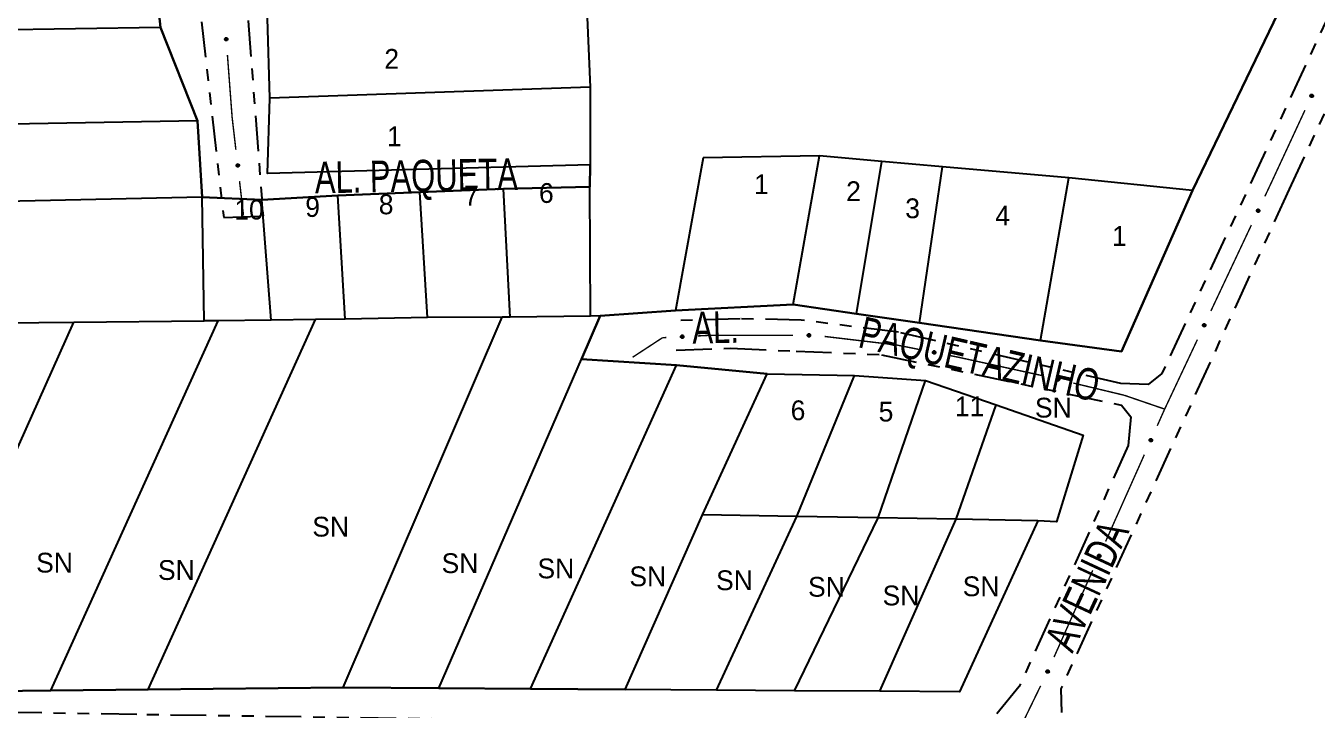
# Model space of a CAD drawing. Extents: x 203665 to 205970, y 4870865 to 4873745.
# Drawn here: x 203947.2 to 204110.3, y 4872557.5 to 4872643.9 of the extents above; entities that cross this region are included whole.
import ezdxf
from ezdxf.enums import TextEntityAlignment as Align

# ---------------------------------------------------------------- set-up
doc = ezdxf.new("R2010")
doc.units = 0
doc.header["$LTSCALE"] = 1.5
doc.header["$MEASUREMENT"] = 0
doc.linetypes.add('TRACO_25', pattern=[8, 3, -1, 1, -1, 1, -1])
for name, color, linetype in [('CD_MALHA_LOTES', 7, 'CONTINUOUS'), ('RU-QUADRA', 210, 'CONTINUOUS'), ('SV-EIXO-RUA-N-PAV', 6, 'CONTINUOUS'), ('SV-RUA-NAO-PAV', 7, 'CONTINUOUS'), ('SV-TXT-RUA-N-PAV', 7, 'CONTINUOUS'), ('Th_NmrPort', 1, 'CONTINUOUS')]:
    doc.layers.add(name, color=color, linetype=linetype)
doc.styles.add('ARIAL', font='ARIAL.SHX')

msp = doc.modelspace()

# ---------------------------------------------------------------- linework, layer by layer
at = {"layer": 'CD_MALHA_LOTES', "linetype": 'Continuous', "flags": 128}
for points in [[(203964.224181, 4872643.680031), (203962.819757, 4872657.174532)], [(204094.57754, 4872623.111474), (204105.971338, 4872646.659182)], [(203978.040754, 4872634.766113), (203977.743623, 4872644.868553)], [(204018.14185, 4872644.933059), (204018.513482, 4872636.137773)], [(203964.224181, 4872643.680031), (203867.550946, 4872642.149003)], [(203968.909196, 4872631.891071), (203964.224181, 4872643.680031)], [(204018.513482, 4872636.137773), (203978.040754, 4872634.766113)], [(204018.513482, 4872636.137773), (204018.513482, 4872626.351469)], [(203977.743623, 4872625.257934), (203978.040754, 4872634.766113)], [(203968.909196, 4872631.891071), (203909.891958, 4872630.834954), (203881.323286, 4872630.346836), (203863.132981, 4872633.038397)], [(203969.512868, 4872622.239867), (203968.909196, 4872631.891071)], [(204018.513482, 4872626.351469), (203977.743623, 4872625.257934)], [(204018.513482, 4872626.351469), (204018.465411, 4872623.559284)], [(204032.759367, 4872627.21861), (204029.295963, 4872607.924079)], [(204047.467758, 4872627.455199), (204032.759367, 4872627.21861)], [(204044.135072, 4872608.703165), (204047.467758, 4872627.455199)], [(204055.342247, 4872626.762121), (204047.467758, 4872627.455199)], [(204052.140582, 4872607.534335), (204055.342247, 4872626.762121)], [(204063.015256, 4872626.086776), (204055.342247, 4872626.762121)], [(204060.110498, 4872606.370701), (204063.015256, 4872626.086776)], [(204078.967561, 4872624.682724), (204063.015256, 4872626.086776)], [(204075.385571, 4872604.140491), (204078.967561, 4872624.682724)], [(204094.57754, 4872623.111474), (204078.967561, 4872624.682724)], [(203969.512868, 4872622.239867), (203881.247134, 4872620.305631), (203858.80055, 4872623.727722)], [(203997.011639, 4872622.878212), (203986.625289, 4872622.452542)], [(204007.568257, 4872623.303882), (203997.011639, 4872622.878212)], [(203997.948113, 4872607.043285), (203997.011639, 4872622.878212)], [(204018.465411, 4872623.559284), (204007.568257, 4872623.303882)], [(204008.420875, 4872607.111888), (204007.568257, 4872623.303882)], [(204018.550222, 4872607.239228), (204018.465411, 4872623.559284)], [(204085.615691, 4872602.75963), (204094.57754, 4872623.111474)], [(203969.770369, 4872606.630062), (203969.512868, 4872622.239867)], [(203977.028899, 4872621.924144), (203969.512868, 4872622.239867)], [(203986.625289, 4872622.452542), (203977.028899, 4872621.924144)], [(203978.199865, 4872606.731968), (203977.028899, 4872621.924144)], [(203987.562057, 4872606.849664), (203986.625289, 4872622.452542)], [(204029.295963, 4872607.924079), (204044.135072, 4872608.703165)], [(204044.135072, 4872608.703165), (204052.140582, 4872607.534335)], [(203932.378283, 4872559.744857), (203953.277738, 4872606.461281)], [(203935.621497, 4872606.280592), (203953.277738, 4872606.461281)], [(203950.379096, 4872559.940217), (203971.508759, 4872606.647852)], [(203953.277738, 4872606.461281), (203969.770369, 4872606.630062)], [(203962.697772, 4872560.07391), (203983.791929, 4872606.802268)], [(203971.508759, 4872606.647852), (203969.770369, 4872606.630062)], [(203978.199865, 4872606.731968), (203971.508759, 4872606.647852)], [(203983.791929, 4872606.802268), (203978.199865, 4872606.731968)], [(203987.562057, 4872606.849664), (203983.791929, 4872606.802268)], [(203987.32586, 4872560.341195), (204007.388456, 4872607.098909)], [(203997.948113, 4872607.043285), (203987.562057, 4872606.849664)], [(204007.388456, 4872607.098909), (203997.948113, 4872607.043285)], [(204008.420875, 4872607.111888), (204007.388456, 4872607.098909)], [(204018.550222, 4872607.239228), (204008.420875, 4872607.111888)], [(204017.40525, 4872601.789202), (204019.776599, 4872607.254645)], [(204019.776599, 4872607.254645), (204018.550222, 4872607.239228)], [(204019.776599, 4872607.254645), (204029.295963, 4872607.924079)], [(204052.140582, 4872607.534335), (204060.110498, 4872606.370701)], [(204060.110498, 4872606.370701), (204075.385571, 4872604.140491)], [(204075.385571, 4872604.140491), (204085.615691, 4872602.75963)], [(203999.383093, 4872560.252059), (204017.40525, 4872601.789202)], [(204029.4186, 4872601.023239), (204017.40525, 4872601.789202)], [(204010.963792, 4872560.166446), (204029.4186, 4872601.023239)], [(204040.848565, 4872599.92233), (204029.4186, 4872601.023239)], [(204032.675713, 4872582.110738), (204040.848565, 4872599.92233)], [(204040.848565, 4872599.92233), (204051.887179, 4872599.732609)], [(204044.627235, 4872581.906848), (204051.887179, 4872599.732609)], [(204051.887179, 4872599.732609), (204060.858081, 4872599.100871)], [(204054.889433, 4872581.731778), (204060.858081, 4872599.100871)], [(204060.858081, 4872599.100871), (204069.783645, 4872596.008338)], [(204064.728108, 4872581.563933), (204069.783645, 4872596.008338)], [(204069.783645, 4872596.008338), (204080.781499, 4872592.197799)], [(204080.781499, 4872592.197799), (204077.40546, 4872581.265864), (204075.054297, 4872581.387771)], [(204022.923289, 4872560.078032), (204032.675713, 4872582.110738)], [(204044.627235, 4872581.906848), (204032.675713, 4872582.110738)], [(204034.481154, 4872559.992587), (204044.627235, 4872581.906848)], [(204054.889433, 4872581.731778), (204044.627235, 4872581.906848)], [(204044.314077, 4872559.919895), (204054.889433, 4872581.731778)], [(204064.728108, 4872581.563933), (204054.889433, 4872581.731778)], [(204055.083686, 4872559.840278), (204064.728108, 4872581.563933)], [(204075.054297, 4872581.387771), (204064.728108, 4872581.563933)], [(204075.054297, 4872581.387771), (204065.152972, 4872559.765838)], [(203932.378283, 4872559.744857), (203950.379096, 4872559.940217)], [(203950.379096, 4872559.940217), (203962.697772, 4872560.07391)], [(203962.697772, 4872560.07391), (203987.32586, 4872560.341195)], [(203987.32586, 4872560.341195), (203999.383093, 4872560.252059)], [(203999.383093, 4872560.252059), (204010.963792, 4872560.166446)], [(204010.963792, 4872560.166446), (204022.923289, 4872560.078032)], [(204034.481154, 4872559.992587), (204022.923289, 4872560.078032)], [(204044.314077, 4872559.919895), (204034.481154, 4872559.992587)], [(204055.083686, 4872559.840278), (204044.314077, 4872559.919895)], [(204065.152972, 4872559.765838), (204055.083686, 4872559.840278)]]:
    msp.add_lwpolyline(points, dxfattribs=at)
at = {"layer": 'RU-QUADRA', "linetype": 'Continuous', "flags": 128}
for points in [[(203962.819757, 4872657.174532), (203964.224181, 4872643.680031), (203968.909196, 4872631.891071), (203969.512868, 4872622.239867), (203977.028899, 4872621.924144), (203986.625289, 4872622.452542), (203997.011639, 4872622.878212), (204007.568257, 4872623.303882), (204018.465411, 4872623.559284), (204018.513482, 4872626.351469), (203977.743623, 4872625.257934), (203978.040754, 4872634.766113), (203977.743623, 4872644.868553)], [(204105.971338, 4872646.659182), (204094.57754, 4872623.111474), (204085.615691, 4872602.75963), (204075.385571, 4872604.140491), (204060.110498, 4872606.370701), (204052.140582, 4872607.534335), (204044.135072, 4872608.703165), (204029.295963, 4872607.924079), (204019.776599, 4872607.254645), (204017.40525, 4872601.789202), (204029.4186, 4872601.023239), (204040.848565, 4872599.92233), (204051.887179, 4872599.732609), (204051.887179, 4872599.732609), (204060.858081, 4872599.100871), (204069.783645, 4872596.008338), (204080.781499, 4872592.197799), (204077.40546, 4872581.265864), (204075.054297, 4872581.387771), (204065.152972, 4872559.765838), (204055.083686, 4872559.840278), (204044.314077, 4872559.919895), (204034.481154, 4872559.992587), (204022.923289, 4872560.078032), (204010.963792, 4872560.166446), (203999.383093, 4872560.252059), (203987.32586, 4872560.341195), (203962.697772, 4872560.07391), (203950.379096, 4872559.940217), (203932.378283, 4872559.744857)]]:
    msp.add_lwpolyline(points, dxfattribs=at)
at = {"layer": 'SV-EIXO-RUA-N-PAV'}
for points in [[(203972.636986, 4872642.342594), (203972.674523, 4872642.31124), (203972.700372, 4872642.276617), (203972.713619, 4872642.241534), (203972.717242, 4872642.20748), (203972.717025, 4872642.172224), (203972.708964, 4872642.136727), (203972.691289, 4872642.09931), (203972.660101, 4872642.061436), (203972.622893, 4872642.037287), (203972.589194, 4872642.022459), (203972.553902, 4872642.016636), (203972.519655, 4872642.017421), (203972.48306, 4872642.027015), (203972.445317, 4872642.045296), (203972.407992, 4872642.077578), (203972.382883, 4872642.111696), (203972.37096, 4872642.145965), (203972.365331, 4872642.181483), (203972.365984, 4872642.217474), (203972.374098, 4872642.252273), (203972.392573, 4872642.290241), (203972.424924, 4872642.326659), (203972.458666, 4872642.352091), (203972.492759, 4872642.364492), (203972.527851, 4872642.369246), (203972.563216, 4872642.369458), (203972.599236, 4872642.36284), (203972.636986, 4872642.342594)], [(204109.791132, 4872635.130227), (204109.808594, 4872635.084542), (204109.814259, 4872635.041707), (204109.808701, 4872635.00462), (204109.795244, 4872634.973129), (204109.777849, 4872634.942462), (204109.753489, 4872634.915413), (204109.719802, 4872634.89138), (204109.674097, 4872634.873543), (204109.629835, 4872634.870623), (204109.593185, 4872634.874127), (204109.559539, 4872634.886268), (204109.530031, 4872634.903666), (204109.502771, 4872634.929899), (204109.478749, 4872634.964275), (204109.461925, 4872635.010668), (204109.456659, 4872635.0527), (204109.462977, 4872635.08843), (204109.475397, 4872635.122178), (204109.493532, 4872635.153273), (204109.517597, 4872635.179687), (204109.552252, 4872635.203811), (204109.598261, 4872635.219809), (204109.640123, 4872635.22554), (204109.675933, 4872635.219726), (204109.708883, 4872635.20675), (204109.739853, 4872635.189677), (204109.768063, 4872635.166322), (204109.791132, 4872635.130227)], [(203974.0792, 4872626.415179), (203974.117963, 4872626.385355), (203974.145179, 4872626.351796), (203974.159823, 4872626.317273), (203974.164808, 4872626.283392), (203974.166004, 4872626.248155), (203974.159372, 4872626.212363), (203974.143212, 4872626.174268), (203974.113567, 4872626.135174), (203974.077357, 4872626.109553), (203974.044279, 4872626.093386), (203974.009249, 4872626.086153), (203973.974999, 4872626.085565), (203973.938048, 4872626.093683), (203973.899602, 4872626.110437), (203973.861013, 4872626.141197), (203973.834557, 4872626.174281), (203973.82127, 4872626.208045), (203973.814221, 4872626.243308), (203973.813431, 4872626.279296), (203973.820144, 4872626.314393), (203973.837082, 4872626.353071), (203973.867947, 4872626.390757), (203973.900642, 4872626.41752), (203973.934211, 4872626.431278), (203973.969084, 4872626.437435), (203974.004412, 4872626.439065), (203974.040668, 4872626.433896), (203974.0792, 4872626.415179)], [(204103.035181, 4872620.625891), (204103.05238, 4872620.580106), (204103.0578, 4872620.53724), (204103.052029, 4872620.500186), (204103.038392, 4872620.468772), (204103.020821, 4872620.438206), (204102.996307, 4872620.411297), (204102.962483, 4872620.387458), (204102.916676, 4872620.369882), (204102.872398, 4872620.367217), (204102.835768, 4872620.37093), (204102.802193, 4872620.383264), (204102.772785, 4872620.400831), (204102.745676, 4872620.42722), (204102.721852, 4872620.461733), (204102.705294, 4872620.508221), (204102.700269, 4872620.550283), (204102.706792, 4872620.585976), (204102.719405, 4872620.619652), (204102.737718, 4872620.650643), (204102.761934, 4872620.676919), (204102.796726, 4872620.700843), (204102.842827, 4872620.716578), (204102.884721, 4872620.722069), (204102.920497, 4872620.716049), (204102.953371, 4872620.702885), (204102.984243, 4872620.685634), (204103.012319, 4872620.662118), (204103.035181, 4872620.625891)], [(204030.281778, 4872604.523081), (204030.249482, 4872604.486352), (204030.214215, 4872604.46139), (204030.178807, 4872604.449037), (204030.144673, 4872604.446279), (204030.109433, 4872604.44739), (204030.074152, 4872604.456349), (204030.037196, 4872604.474967), (204030.000125, 4872604.507106), (204029.976928, 4872604.544915), (204029.962959, 4872604.57898), (204029.958034, 4872604.614408), (204029.959687, 4872604.648623), (204029.970205, 4872604.684964), (204029.989438, 4872604.722231), (204030.022657, 4872604.758725), (204030.057401, 4872604.78296), (204030.091962, 4872604.79401), (204030.12761, 4872604.798736), (204030.163573, 4872604.79717), (204030.198156, 4872604.788176), (204030.235643, 4872604.768744), (204030.271228, 4872604.735479), (204030.295796, 4872604.701103), (204030.307328, 4872604.666706), (204030.311191, 4872604.631505), (204030.310505, 4872604.596147), (204030.302976, 4872604.560306), (204030.281778, 4872604.523081)], [(204046.272298, 4872604.68235), (204046.238208, 4872604.64728), (204046.201738, 4872604.62411), (204046.165758, 4872604.61354), (204046.131528, 4872604.61249), (204046.096388, 4872604.61536), (204046.061598, 4872604.62607), (204046.025618, 4872604.64651), (204045.990198, 4872604.68046), (204045.968918, 4872604.71938), (204045.956668, 4872604.7541), (204045.953518, 4872604.78973), (204045.956878, 4872604.82382), (204045.969198, 4872604.85959), (204045.990268, 4872604.89585), (204046.025268, 4872604.93064), (204046.061178, 4872604.95311), (204046.096248, 4872604.96242), (204046.132088, 4872604.96536), (204046.167928, 4872604.962), (204046.202018, 4872604.95129), (204046.238488, 4872604.93001), (204046.272368, 4872604.89501), (204046.295188, 4872604.85945), (204046.304988, 4872604.82452), (204046.307088, 4872604.78917), (204046.304638, 4872604.75389), (204046.295328, 4872604.71847), (204046.272298, 4872604.68235)], [(204096.21689, 4872606.1514), (204096.234089, 4872606.105615), (204096.239508, 4872606.062748), (204096.233738, 4872606.025695), (204096.220101, 4872605.994281), (204096.20253, 4872605.963714), (204096.178015, 4872605.936805), (204096.144192, 4872605.912966), (204096.098385, 4872605.895391), (204096.054107, 4872605.892725), (204096.017477, 4872605.896439), (204095.983902, 4872605.908773), (204095.954494, 4872605.92634), (204095.927385, 4872605.952728), (204095.903561, 4872605.987241), (204095.887003, 4872606.03373), (204095.881978, 4872606.075791), (204095.8885, 4872606.111485), (204095.901114, 4872606.145161), (204095.919426, 4872606.176152), (204095.943642, 4872606.202427), (204095.978435, 4872606.226352), (204096.024536, 4872606.242087), (204096.06643, 4872606.247577), (204096.102205, 4872606.241558), (204096.13508, 4872606.228393), (204096.165952, 4872606.211142), (204096.194028, 4872606.187626), (204096.21689, 4872606.1514)], [(204062.083733, 4872602.500674), (204062.043473, 4872602.472904), (204062.003193, 4872602.45727), (204061.965844, 4872602.453899), (204061.932064, 4872602.459527), (204061.898153, 4872602.469176), (204061.86611, 4872602.486448), (204061.834793, 4872602.513496), (204061.806652, 4872602.553686), (204061.793348, 4872602.596002), (204061.788085, 4872602.632442), (204061.791925, 4872602.668004), (204061.801851, 4872602.700789), (204061.820892, 4872602.73348), (204061.848612, 4872602.76495), (204061.88971, 4872602.792268), (204061.929305, 4872602.807325), (204061.965516, 4872602.809636), (204062.001243, 4872602.80555), (204062.035745, 4872602.795283), (204062.067101, 4872602.778147), (204062.098736, 4872602.750181), (204062.125162, 4872602.70926), (204062.14063, 4872602.66994), (204062.143449, 4872602.633771), (204062.138634, 4872602.598688), (204062.129369, 4872602.564558), (204062.113348, 4872602.531625), (204062.083733, 4872602.500674)], [(204077.711485, 4872599.094278), (204077.670166, 4872599.06811), (204077.629303, 4872599.054069), (204077.591851, 4872599.052168), (204077.558317, 4872599.059117), (204077.524812, 4872599.070091), (204077.493472, 4872599.088607), (204077.46324, 4872599.116864), (204077.436699, 4872599.158128), (204077.425067, 4872599.200933), (204077.421239, 4872599.237552), (204077.426472, 4872599.272936), (204077.437677, 4872599.305306), (204077.457988, 4872599.337224), (204077.486922, 4872599.367581), (204077.529061, 4872599.393265), (204077.569216, 4872599.406755), (204077.60549, 4872599.407643), (204077.641029, 4872599.402157), (204077.675102, 4872599.390544), (204077.705761, 4872599.37219), (204077.736273, 4872599.343003), (204077.761072, 4872599.301076), (204077.774984, 4872599.26118), (204077.776381, 4872599.224928), (204077.770192, 4872599.19006), (204077.759594, 4872599.156321), (204077.742293, 4872599.124042), (204077.711485, 4872599.094278)], [(204089.477244, 4872591.643337), (204089.495382, 4872591.597916), (204089.501682, 4872591.55517), (204089.496675, 4872591.518005), (204089.483687, 4872591.486318), (204089.466748, 4872591.455396), (204089.442793, 4872591.427988), (204089.409467, 4872591.403458), (204089.364031, 4872591.384944), (204089.319818, 4872591.381368), (204089.283119, 4872591.384328), (204089.249297, 4872591.395968), (204089.219534, 4872591.412926), (204089.191888, 4872591.438752), (204089.167359, 4872591.472767), (204089.149848, 4872591.518905), (204089.143959, 4872591.560854), (204089.149745, 4872591.596675), (204089.161663, 4872591.630603), (204089.179334, 4872591.661964), (204089.203005, 4872591.688732), (204089.237298, 4872591.713368), (204089.283065, 4872591.730047), (204089.324837, 4872591.736399), (204089.360729, 4872591.731116), (204089.393868, 4872591.718631), (204089.425088, 4872591.702019), (204089.453642, 4872591.679085), (204089.477244, 4872591.643337)], [(204082.958178, 4872577.031637), (204082.976315, 4872576.986216), (204082.982616, 4872576.94347), (204082.977609, 4872576.906305), (204082.964621, 4872576.874618), (204082.947682, 4872576.843696), (204082.923727, 4872576.816288), (204082.890401, 4872576.791758), (204082.844965, 4872576.773244), (204082.800751, 4872576.769668), (204082.764053, 4872576.772628), (204082.730231, 4872576.784268), (204082.700468, 4872576.801226), (204082.672821, 4872576.827052), (204082.648292, 4872576.861067), (204082.630782, 4872576.907205), (204082.624892, 4872576.949154), (204082.630679, 4872576.984975), (204082.642597, 4872577.018903), (204082.660268, 4872577.050264), (204082.683939, 4872577.077032), (204082.718232, 4872577.101668), (204082.763999, 4872577.118347), (204082.805771, 4872577.124699), (204082.841663, 4872577.119416), (204082.874802, 4872577.106931), (204082.906022, 4872577.090319), (204082.934576, 4872577.067385), (204082.958178, 4872577.031637)], [(204076.440067, 4872562.415508), (204076.456704, 4872562.369516), (204076.461599, 4872562.326587), (204076.455376, 4872562.289606), (204076.441355, 4872562.258362), (204076.423412, 4872562.228012), (204076.39857, 4872562.201405), (204076.364457, 4872562.177982), (204076.318439, 4872562.160968), (204076.274132, 4872562.158844), (204076.23755, 4872562.163006), (204076.204128, 4872562.175749), (204076.174937, 4872562.193675), (204076.148153, 4872562.220393), (204076.124753, 4872562.255195), (204076.108765, 4872562.301882), (204076.104255, 4872562.344002), (204076.111213, 4872562.379613), (204076.124238, 4872562.413132), (204076.142928, 4872562.443897), (204076.167464, 4872562.469874), (204076.202546, 4872562.493372), (204076.248836, 4872562.508541), (204076.290794, 4872562.513519), (204076.326494, 4872562.507062), (204076.359205, 4872562.493497), (204076.389864, 4872562.475869), (204076.417649, 4872562.452011), (204076.440067, 4872562.415508)]]:
    msp.add_lwpolyline(points, close=True, dxfattribs=at)
for points in [[(203972.374098, 4872642.252273), (203972.407992, 4872642.077578)], [(203972.386123, 4872642.265945), (203972.425607, 4872642.069138)], [(203972.392573, 4872642.290241), (203972.445317, 4872642.045296)], [(203972.410563, 4872642.304736), (203972.463449, 4872642.039152)], [(203972.424924, 4872642.326659), (203972.48306, 4872642.027015)], [(203972.44096, 4872642.337135), (203972.499956, 4872642.026855)], [(203972.458666, 4872642.352091), (203972.519655, 4872642.017421)], [(203972.475207, 4872642.354772), (203972.536051, 4872642.020001)], [(203972.492759, 4872642.364492), (203972.553902, 4872642.016636)], [(203972.510071, 4872642.364246), (203972.56881, 4872642.021104)], [(203972.527851, 4872642.369246), (203972.589194, 4872642.022459)], [(203972.546911, 4872642.365658), (203972.607447, 4872642.034968)], [(203972.563216, 4872642.369458), (203972.622893, 4872642.037287)], [(203972.581441, 4872642.361422), (203972.641592, 4872642.053966)], [(203972.599236, 4872642.36284), (203972.660101, 4872642.061436)], [(203972.616381, 4872642.351743), (203972.673554, 4872642.083746)], [(203972.636986, 4872642.342594), (203972.691289, 4872642.09931)], [(203972.656739, 4872642.324684), (203972.69915, 4872642.125361)], [(203972.674523, 4872642.31124), (203972.708964, 4872642.136727)], [(203972.689343, 4872642.291566), (203972.711344, 4872642.163229)], [(203972.700372, 4872642.276617), (203972.717025, 4872642.172224)], [(203972.365984, 4872642.217474), (203972.382883, 4872642.111696)], [(203972.371002, 4872642.230594), (203972.394466, 4872642.100998)], [(204109.493532, 4872635.153273), (204109.456659, 4872635.0527)], [(204109.504314, 4872635.162276), (204109.461549, 4872635.037709)], [(204109.517597, 4872635.179687), (204109.461925, 4872635.010668)], [(204109.534764, 4872635.185752), (204109.473182, 4872634.994704)], [(204109.552252, 4872635.203811), (204109.478749, 4872634.964275)], [(204109.575028, 4872635.207683), (204109.491577, 4872634.950064)], [(204109.598261, 4872635.219809), (204109.502771, 4872634.929899)], [(204109.61737, 4872635.221128), (204109.51744, 4872634.921514)], [(204109.640123, 4872635.22554), (204109.530031, 4872634.903666)], [(204109.65587, 4872635.219809), (204109.545601, 4872634.897916)], [(204109.675933, 4872635.219726), (204109.559539, 4872634.886268)], [(204109.690923, 4872635.211063), (204109.574732, 4872634.882893)], [(204109.708883, 4872635.20675), (204109.593185, 4872634.874127)], [(204109.723767, 4872635.194317), (204109.615221, 4872634.876137)], [(204109.739853, 4872635.189677), (204109.629835, 4872634.870623)], [(204109.751839, 4872635.173768), (204109.654295, 4872634.876056)], [(204109.768063, 4872635.166322), (204109.674097, 4872634.873543)], [(204109.777613, 4872635.148269), (204109.696727, 4872634.88645)], [(204109.791132, 4872635.130227), (204109.719802, 4872634.89138)], [(204109.799632, 4872635.104955), (204109.739377, 4872634.910282)], [(204109.808594, 4872635.084542), (204109.753489, 4872634.915413)], [(204109.811928, 4872635.060137), (204109.7685, 4872634.937383)], [(204109.814259, 4872635.041707), (204109.777849, 4872634.942462)], [(203973.813431, 4872626.279296), (203973.834557, 4872626.174281)], [(203973.817919, 4872626.292607), (203973.84656, 4872626.164056)], [(203973.820144, 4872626.314393), (203973.861013, 4872626.141197)], [(203973.831611, 4872626.328536), (203973.878953, 4872626.13347)], [(203973.837082, 4872626.353071), (203973.899602, 4872626.110437)], [(203973.854476, 4872626.368276), (203973.917966, 4872626.105025)], [(203973.867947, 4872626.390757), (203973.938048, 4872626.093683)], [(203973.88355, 4872626.401867), (203973.954936, 4872626.094201)], [(203973.900642, 4872626.41752), (203973.974999, 4872626.085565)], [(203973.917063, 4872626.420863), (203973.991278, 4872626.088799)], [(203973.934211, 4872626.431278), (203974.009249, 4872626.086153)], [(203973.951518, 4872626.431726), (203974.023966, 4872626.091215)], [(203973.969084, 4872626.437435), (203974.044279, 4872626.093386)], [(203973.988272, 4872626.434614), (203974.062016, 4872626.106616)], [(203974.004412, 4872626.439065), (203974.077357, 4872626.109553)], [(203974.022944, 4872626.431766), (203974.095372, 4872626.126968)], [(203974.040668, 4872626.433896), (203974.113567, 4872626.135174)], [(203974.058245, 4872626.423495), (203974.126115, 4872626.158005)], [(203974.0792, 4872626.415179), (203974.143212, 4872626.174268)], [(203974.099654, 4872626.398076), (203974.150022, 4872626.200613)], [(203974.117963, 4872626.385355), (203974.159372, 4872626.212363)], [(203974.13356, 4872626.366292), (203974.160689, 4872626.238939)], [(203974.145179, 4872626.351796), (203974.166004, 4872626.248155)], [(204102.737718, 4872620.650643), (204102.700269, 4872620.550283)], [(204102.748551, 4872620.659584), (204102.705073, 4872620.535265)], [(204102.761934, 4872620.676919), (204102.705294, 4872620.508221)], [(204102.779136, 4872620.682885), (204102.716459, 4872620.492193)], [(204102.796726, 4872620.700843), (204102.721852, 4872620.461733)], [(204102.819524, 4872620.704585), (204102.734598, 4872620.447448)], [(204102.842827, 4872620.716578), (204102.745676, 4872620.42722)], [(204102.861943, 4872620.717787), (204102.760297, 4872620.418751)], [(204102.884721, 4872620.722069), (204102.772785, 4872620.400831)], [(204102.900434, 4872620.716247), (204102.788322, 4872620.394991)], [(204102.920497, 4872620.716049), (204102.802193, 4872620.383264)], [(204102.935437, 4872620.707301), (204102.817366, 4872620.379802)], [(204102.953371, 4872620.702885), (204102.835768, 4872620.37093)], [(204102.968184, 4872620.690366), (204102.857816, 4872620.372814)], [(204102.984243, 4872620.685634), (204102.872398, 4872620.367217)], [(204102.996138, 4872620.669657), (204102.896889, 4872620.372508)], [(204103.012319, 4872620.662118), (204102.916676, 4872620.369882)], [(204103.021765, 4872620.64401), (204102.939379, 4872620.38266)], [(204103.035181, 4872620.625891), (204102.962483, 4872620.387458)], [(204103.043536, 4872620.600571), (204102.982165, 4872620.406247)], [(204103.05238, 4872620.580106), (204102.996307, 4872620.411297)], [(204103.055575, 4872620.555684), (204103.011444, 4872620.43318)], [(204103.0578, 4872620.53724), (204103.020821, 4872620.438206)], [(204030.271228, 4872604.735479), (204029.970205, 4872604.684964)], [(204030.249677, 4872604.750392), (204029.982837, 4872604.70426)], [(204030.235643, 4872604.768744), (204029.989438, 4872604.722231)], [(204030.211518, 4872604.775808), (204030.013773, 4872604.741329)], [(204030.198156, 4872604.788176), (204030.022657, 4872604.758725)], [(204030.176562, 4872604.791822), (204030.046412, 4872604.771652)], [(204030.163573, 4872604.79717), (204030.057401, 4872604.78296)], [(204046.304988, 4872604.82452), (204045.953518, 4872604.78973)], [(204046.307088, 4872604.78917), (204045.956668, 4872604.7541)], [(204046.30344, 4872604.807277), (204045.956852, 4872604.774528)], [(204046.295188, 4872604.85945), (204045.956878, 4872604.82382)], [(204046.296618, 4872604.842755), (204045.958216, 4872604.807277)], [(204046.281608, 4872604.878232), (204045.967768, 4872604.842755)], [(204046.302076, 4872604.770435), (204045.967768, 4872604.734957)], [(204046.304638, 4872604.75389), (204045.968918, 4872604.71938)], [(204046.272368, 4872604.89501), (204045.969198, 4872604.85959)], [(204046.251589, 4872604.910981), (204045.982778, 4872604.878232)], [(204046.295253, 4872604.736322), (204045.984142, 4872604.69948)], [(204046.238488, 4872604.93001), (204045.990268, 4872604.89585)], [(204046.214747, 4872604.938271), (204046.015526, 4872604.91371)], [(204046.202018, 4872604.95129), (204046.025268, 4872604.93064)], [(204046.180633, 4872604.95601), (204046.049639, 4872604.942365)], [(204046.167928, 4872604.962), (204046.061178, 4872604.95311)], [(204095.919426, 4872606.176152), (204095.881978, 4872606.075791)], [(204095.93026, 4872606.185092), (204095.886782, 4872606.060773)], [(204095.943642, 4872606.202427), (204095.887003, 4872606.03373)], [(204095.960844, 4872606.208394), (204095.898168, 4872606.017701)], [(204095.978435, 4872606.226352), (204095.903561, 4872605.987241)], [(204096.001233, 4872606.230094), (204095.916307, 4872605.972957)], [(204096.024536, 4872606.242087), (204095.927385, 4872605.952728)], [(204096.043652, 4872606.243295), (204095.942006, 4872605.944259)], [(204096.06643, 4872606.247577), (204095.954494, 4872605.92634)], [(204096.082143, 4872606.241755), (204095.97003, 4872605.9205)], [(204096.102205, 4872606.241558), (204095.983902, 4872605.908773)], [(204096.117145, 4872606.232809), (204095.999075, 4872605.90531)], [(204096.13508, 4872606.228393), (204096.017477, 4872605.896439)], [(204096.149893, 4872606.215875), (204096.039525, 4872605.898322)], [(204096.165952, 4872606.211142), (204096.054107, 4872605.892725)], [(204096.177846, 4872606.195165), (204096.078598, 4872605.898017)], [(204096.194028, 4872606.187626), (204096.098385, 4872605.895391)], [(204096.203474, 4872606.169519), (204096.121088, 4872605.908168)], [(204096.21689, 4872606.1514), (204096.144192, 4872605.912966)], [(204096.225245, 4872606.12608), (204096.163874, 4872605.931756)], [(204096.234089, 4872606.105615), (204096.178015, 4872605.936805)], [(204096.237284, 4872606.081192), (204096.193153, 4872605.958689)], [(204096.239508, 4872606.062748), (204096.20253, 4872605.963714)], [(204030.307328, 4872604.666706), (204029.958034, 4872604.614408)], [(204030.295796, 4872604.701103), (204029.959687, 4872604.648623)], [(204030.298057, 4872604.6845), (204029.96185, 4872604.632167)], [(204030.306643, 4872604.649407), (204029.962122, 4872604.599391)], [(204030.311191, 4872604.631505), (204029.962959, 4872604.57898)], [(204030.281294, 4872604.719183), (204029.969618, 4872604.668077)], [(204030.30712, 4872604.612543), (204029.975001, 4872604.560415)], [(204030.310505, 4872604.596147), (204029.976928, 4872604.544915)], [(204030.302009, 4872604.578131), (204029.993126, 4872604.525799)], [(204030.302976, 4872604.560306), (204030.000125, 4872604.507106)], [(204030.291448, 4872604.543448), (204030.022086, 4872604.493091)], [(204030.281778, 4872604.523081), (204030.037196, 4872604.474967)], [(204030.263373, 4872604.50379), (204030.063039, 4872604.466448)], [(204030.249482, 4872604.486352), (204030.074152, 4872604.456349)], [(204030.229439, 4872604.472036), (204030.100585, 4872604.453297)], [(204030.214215, 4872604.46139), (204030.109433, 4872604.44739)], [(204046.295328, 4872604.71847), (204045.990198, 4872604.68046)], [(204046.282973, 4872604.702209), (204046.011433, 4872604.665367)], [(204046.272298, 4872604.68235), (204046.025618, 4872604.64651)], [(204046.252953, 4872604.664002), (204046.051004, 4872604.636712)], [(204046.238208, 4872604.64728), (204046.061598, 4872604.62607)], [(204046.217476, 4872604.633983), (204046.087846, 4872604.621702)], [(204046.201738, 4872604.62411), (204046.096388, 4872604.61536)], [(204062.138634, 4872602.598688), (204061.788085, 4872602.632442)], [(204062.143449, 4872602.633771), (204061.791925, 4872602.668004)], [(204062.138577, 4872602.617158), (204061.792238, 4872602.652444)], [(204062.129369, 4872602.564558), (204061.793348, 4872602.596002)], [(204062.130073, 4872602.581285), (204061.795249, 4872602.611505)], [(204062.138785, 4872602.653285), (204061.799946, 4872602.684302)], [(204062.14063, 4872602.66994), (204061.801851, 4872602.700789)], [(204062.116746, 4872602.54915), (204061.804411, 4872602.57352)], [(204062.113348, 4872602.531625), (204061.806652, 4872602.553686)], [(204062.130962, 4872602.691005), (204061.816215, 4872602.717244)], [(204062.125162, 4872602.70926), (204061.820892, 4872602.73348)], [(204062.098065, 4872602.518077), (204061.824545, 4872602.534751)], [(204062.083733, 4872602.500674), (204061.834793, 4872602.513496)], [(204062.107885, 4872602.728966), (204061.837838, 4872602.749125)], [(204062.098736, 4872602.750181), (204061.848612, 4872602.76495)], [(204062.061188, 4872602.486439), (204061.857788, 4872602.498947)], [(204062.043473, 4872602.472904), (204061.86611, 4872602.486448)], [(204062.077054, 4872602.762901), (204061.876861, 4872602.777556)], [(204062.067101, 4872602.778147), (204061.88971, 4872602.792268)], [(204062.02055, 4872602.463893), (204061.891007, 4872602.477058)], [(204062.003193, 4872602.45727), (204061.898153, 4872602.469176)], [(204062.047043, 4872602.786936), (204061.915896, 4872602.799029)], [(204062.035745, 4872602.795283), (204061.929305, 4872602.807325)], [(204077.770192, 4872599.19006), (204077.421239, 4872599.237552)], [(204077.759594, 4872599.156321), (204077.425067, 4872599.200933)], [(204077.770861, 4872599.208519), (204077.426174, 4872599.257375)], [(204077.776381, 4872599.224928), (204077.426472, 4872599.272936)], [(204077.760955, 4872599.173007), (204077.427575, 4872599.21635)], [(204077.772487, 4872599.24461), (204077.435126, 4872599.288906)], [(204077.746376, 4872599.14142), (204077.435238, 4872599.178035)], [(204077.742293, 4872599.124042), (204077.436699, 4872599.158128)], [(204077.774984, 4872599.26118), (204077.437677, 4872599.305306)], [(204077.766151, 4872599.282607), (204077.452677, 4872599.321184)], [(204077.72649, 4872599.111105), (204077.453835, 4872599.138505)], [(204077.761072, 4872599.301076), (204077.457988, 4872599.337224)], [(204077.711485, 4872599.094278), (204077.46324, 4872599.116864)], [(204077.744582, 4872599.321446), (204077.475535, 4872599.352191)], [(204077.688399, 4872599.080938), (204077.485646, 4872599.101423)], [(204077.736273, 4872599.343003), (204077.486922, 4872599.367581)], [(204077.670166, 4872599.06811), (204077.493472, 4872599.088607)], [(204077.715108, 4872599.356565), (204077.515644, 4872599.379068)], [(204077.646907, 4872599.060005), (204077.517981, 4872599.078247)], [(204077.629303, 4872599.054069), (204077.524812, 4872599.070091)], [(204077.705761, 4872599.37219), (204077.529061, 4872599.393265)], [(204077.686063, 4872599.381759), (204077.555492, 4872599.398992)], [(204077.675102, 4872599.390544), (204077.569216, 4872599.406755)], [(204089.203005, 4872591.688732), (204089.149848, 4872591.518905)], [(204089.22008, 4872591.695052), (204089.16134, 4872591.50311)], [(204089.237298, 4872591.713368), (204089.167359, 4872591.472767)], [(204089.260014, 4872591.717578), (204089.180396, 4872591.458748)], [(204089.283065, 4872591.730047), (204089.191888, 4872591.438752)], [(204089.302152, 4872591.731649), (204089.20668, 4872591.430586)], [(204089.324837, 4872591.736399), (204089.219534, 4872591.412926)], [(204089.340667, 4872591.730902), (204089.235187, 4872591.407408)], [(204089.360729, 4872591.731116), (204089.249297, 4872591.395968)], [(204089.375846, 4872591.722677), (204089.264538, 4872591.392818)], [(204089.393868, 4872591.718631), (204089.283119, 4872591.384328)], [(204089.408935, 4872591.70642), (204089.305124, 4872591.386664)], [(204089.425088, 4872591.702019), (204089.319818, 4872591.381368)], [(204089.437309, 4872591.68629), (204089.344194, 4872591.387163)], [(204089.453642, 4872591.679085), (204089.364031, 4872591.384944)], [(204089.179334, 4872591.661964), (204089.143959, 4872591.560854)], [(204089.189982, 4872591.671126), (204089.14907, 4872591.545938)], [(204089.463458, 4872591.661176), (204089.386467, 4872591.398186)], [(204089.477244, 4872591.643337), (204089.409467, 4872591.403458)], [(204089.486118, 4872591.618194), (204089.428758, 4872591.422649)], [(204089.495382, 4872591.597916), (204089.442793, 4872591.427988)], [(204089.499078, 4872591.573564), (204089.457477, 4872591.450178)], [(204089.501682, 4872591.55517), (204089.466748, 4872591.455396)], [(204082.660268, 4872577.050264), (204082.624892, 4872576.949154)], [(204082.670916, 4872577.059426), (204082.630004, 4872576.934238)], [(204082.683939, 4872577.077032), (204082.630782, 4872576.907205)], [(204082.701014, 4872577.083352), (204082.642274, 4872576.89141)], [(204082.718232, 4872577.101668), (204082.648292, 4872576.861067)], [(204082.740948, 4872577.105878), (204082.66133, 4872576.847048)], [(204082.763999, 4872577.118347), (204082.672821, 4872576.827052)], [(204082.783086, 4872577.119949), (204082.687614, 4872576.818886)], [(204082.805771, 4872577.124699), (204082.700468, 4872576.801226)], [(204082.821601, 4872577.119202), (204082.716121, 4872576.795708)], [(204082.841663, 4872577.119416), (204082.730231, 4872576.784268)], [(204082.85678, 4872577.110977), (204082.745472, 4872576.781118)], [(204082.874802, 4872577.106931), (204082.764053, 4872576.772628)], [(204082.889869, 4872577.09472), (204082.786057, 4872576.774964)], [(204082.906022, 4872577.090319), (204082.800751, 4872576.769668)], [(204082.918243, 4872577.07459), (204082.825128, 4872576.775463)], [(204082.934576, 4872577.067385), (204082.844965, 4872576.773244)], [(204082.944392, 4872577.049476), (204082.867401, 4872576.786486)], [(204082.958178, 4872577.031637), (204082.890401, 4872576.791758)], [(204082.967052, 4872577.006494), (204082.909692, 4872576.810949)], [(204082.976315, 4872576.986216), (204082.923727, 4872576.816288)], [(204082.980012, 4872576.961864), (204082.938411, 4872576.838478)], [(204082.982616, 4872576.94347), (204082.947682, 4872576.843696)], [(204076.142928, 4872562.443897), (204076.104255, 4872562.344002)], [(204076.167464, 4872562.469874), (204076.108765, 4872562.301882)], [(204076.15387, 4872562.452705), (204076.108875, 4872562.328926)], [(204076.184737, 4872562.47563), (204076.119733, 4872562.285719)], [(204076.202546, 4872562.493372), (204076.124753, 4872562.255195)], [(204076.225388, 4872562.496834), (204076.137323, 4872562.240755)], [(204076.248836, 4872562.508541), (204076.148153, 4872562.220393)], [(204076.267965, 4872562.509516), (204076.162669, 4872562.211746)], [(204076.290794, 4872562.513519), (204076.174937, 4872562.193675)], [(204076.306435, 4872562.507505), (204076.190401, 4872562.187645)], [(204076.326494, 4872562.507062), (204076.204128, 4872562.175749)], [(204076.341325, 4872562.498132), (204076.219258, 4872562.172101)], [(204076.359205, 4872562.493497), (204076.23755, 4872562.163006)], [(204076.373864, 4872562.480798), (204076.259619, 4872562.164619)], [(204076.389864, 4872562.475869), (204076.274132, 4872562.158844)], [(204076.401561, 4872562.459748), (204076.298685, 4872562.163836)], [(204076.417649, 4872562.452011), (204076.318439, 4872562.160968)], [(204076.426873, 4872562.43379), (204076.341297, 4872562.173467)], [(204076.440067, 4872562.415508), (204076.364457, 4872562.177982)], [(204076.448111, 4872562.390088), (204076.384368, 4872562.196529)], [(204076.456704, 4872562.369516), (204076.39857, 4872562.201405)], [(204076.4596, 4872562.345056), (204076.413974, 4872562.223102)], [(204076.461599, 4872562.326587), (204076.423412, 4872562.228012)]]:
    msp.add_lwpolyline(points, dxfattribs=at)
at = {"layer": 'SV-EIXO-RUA-N-PAV', "const_width": 0.18}
for points in [[(203972.688547, 4872640.196708), (203973.21535, 4872633.216559)], [(203973.21535, 4872633.216559), (203973.281616, 4872632.33854)], [(204108.788897, 4872633.232067), (204105.000344, 4872625.068314)], [(203973.281616, 4872632.33854), (203973.756059, 4872628.246468)], [(203974.216741, 4872624.273085), (203974.677423, 4872620.299702)], [(204104.616174, 4872624.240485), (204103.726654, 4872622.352131)], [(204105.000344, 4872625.068314), (204104.616174, 4872624.240485)], [(203974.677423, 4872620.299702), (203974.718731, 4872619.943423)], [(204102.022081, 4872618.733508), (204096.908363, 4872607.87764)], [(204033.464393, 4872604.792431), (204032.130284, 4872604.725725)], [(204034.128618, 4872604.792431), (204033.464393, 4872604.792431)], [(204040.883241, 4872604.792431), (204034.128618, 4872604.792431)], [(204041.128618, 4872604.792431), (204040.883241, 4872604.792431)], [(204044.128618, 4872604.792431), (204041.128618, 4872604.792431)], [(204057.182341, 4872603.584735), (204048.120724, 4872604.658755)], [(204027.645689, 4872604.501496), (204023.871122, 4872602.033509)], [(204028.135275, 4872604.525973), (204027.645689, 4872604.501496)], [(204058.040589, 4872603.414564), (204057.182341, 4872603.584735)], [(204060.002397, 4872603.025581), (204058.040589, 4872603.414564)], [(204095.20379, 4872604.259017), (204091.368501, 4872596.117115)], [(204023.871122, 4872602.033509), (204023.863532, 4872602.028547)], [(204065.030863, 4872602.028547), (204063.926014, 4872602.247614)], [(204065.884248, 4872601.841504), (204065.030863, 4872602.028547)], [(204075.649998, 4872599.701065), (204065.884248, 4872601.841504)], [(204075.652364, 4872599.700499), (204075.649998, 4872599.701065)], [(204085.978198, 4872597.228116), (204079.54241, 4872598.769079)], [(204086.339834, 4872597.104126), (204085.978198, 4872597.228116)], [(204091.069564, 4872595.482504), (204086.339834, 4872597.104126)], [(204091.069564, 4872595.482504), (204090.133057, 4872593.383437)], [(204091.368501, 4872596.117115), (204091.069564, 4872595.482504)], [(204088.503291, 4872589.730512), (204083.613991, 4872578.771737)], [(204081.984224, 4872575.118812), (204077.094925, 4872564.160037)], [(204075.403894, 4872560.53566), (204071.906472, 4872553.340659)]]:
    msp.add_lwpolyline(points, dxfattribs=at)
at = {"layer": 'SV-RUA-NAO-PAV', "linetype": 'TRACO_25'}
for points in [[(203930.594905, 4872781.783788, 12.525574), (203947.270027, 4872779.871783, 12.310345), (204006.484688, 4872773.426717, 11.688573), (204009.600576, 4872770.301509, 11.688573), (204010.052753, 4872767.557772, 11.688573), (204010.012708, 4872765.243848, 11.688573), (203996.619646, 4872739.13943, 11.760316), (203984.439828, 4872714.161919, 11.935688), (203978.456493, 4872701.891718, 11.935688), (203974.625204, 4872693.948163, 11.83519), (203971.858907, 4872684.56722, 11.72586), (203969.065464, 4872667.735381, 11.914702), (203969.404389, 4872644.392544, 11.865006), (203972.213737, 4872619.689376, 11.417747), (203977.183462, 4872619.889062, 11.417747)], [(204017.836173, 4872767.240471, 11.704516), (204005.211001, 4872741.023555, 11.911774), (203996.349839, 4872723.182091, 11.927716), (203992.477555, 4872714.406753, 11.927716), (203985.799447, 4872699.272877, 11.935688), (203980.088153, 4872685.676795, 11.795433), (203976.823791, 4872671.295283, 11.795433), (203975.529484, 4872656.563595, 11.686103), (203975.314111, 4872644.502156, 11.49726), (203977.183462, 4872619.889062, 11.417747)], [(204048.971465, 4872651.150073, 11.345801), (204054.151532, 4872665.51618, 11.313916), (204060.699605, 4872681.244741, 11.226231), (204075.426069, 4872714.63804, 11.026944), (204076.434474, 4872716.964127, 10.700116), (204096.79038, 4872763.919082, 10.700116), (204120.901745, 4872761.4293, 10.237773), (204162.240847, 4872757.013465, 9.576144), (204163.50024, 4872755.630304, 9.576144), (204163.156809, 4872753.415794, 9.823258), (204154.800089, 4872736.321585, 9.950802), (204147.080586, 4872719.116047, 10.022544), (204143.712632, 4872711.609416, 10.022544), (204134.213767, 4872693.302439, 10.229801), (204090.726548, 4872599.988949, 10.473534), (204088.987146, 4872598.6089, 10.473534)], [(204237.774447, 4872750.018628, 8.412315), (204207.585119, 4872751.793082, 8.810887), (204184.136047, 4872753.258588, 9.360915), (204178.139351, 4872754.373196, 9.528316), (204174.934444, 4872755.096924, 9.528316), (204171.810583, 4872755.139073, 9.528316), (204170.0151, 4872754.269788, 9.560202), (204168.832572, 4872753.025429, 9.560202), (204152.794083, 4872719.290083, 9.560202), (204152.583884, 4872718.847949, 10.022544), (204138.997581, 4872692.649545, 10.229801), (204106.787003, 4872623.24066, 9.986518), (204077.94232, 4872560.135013, 9.996457), (204078.053449, 4872557.174649, 10.006396)], [(204088.987146, 4872598.6089, 10.473534), (204085.537241, 4872598.719148, 10.572925), (204057.465888, 4872605.181834, 11.099696), (204045.135786, 4872606.732859, 11.010244), (204037.446032, 4872606.893401, 11.079818), (204029.318618, 4872606.649256, 11.089757)], [(204029.384724, 4872602.929488, 10.771707), (204036.237509, 4872603.163034, 10.741889), (204044.507316, 4872602.802428, 10.791584), (204055.297058, 4872602.351641, 10.741889), (204085.60828, 4872595.998815, 10.493411), (204086.808799, 4872594.518555, 10.483473), (204086.460211, 4872590.868139, 10.443716), (204072.712402, 4872560.465409, 10.145543), (204069.014274, 4872555.965117, 9.996457), (204063.154986, 4872554.715365, 10.135604), (204018.006271, 4872556.068596, 10.851219), (203961.238219, 4872556.902553, 11.368052), (203863.031499, 4872558.579428, 11.49726), (203829.682676, 4872558.981743, 11.218966), (203828.052259, 4872560.242006, 11.129514), (203827.881075, 4872563.352392, 11.16927)]]:
    msp.add_polyline3d(points, dxfattribs=at)

# ---------------------------------------------------------------- texts
at = {"layer": 'SV-TXT-RUA-N-PAV', "style": 'ARIAL', "width": 0.7}
for s, rotation, p in [('AL. PAQUETA', 1, (203983.757136, 4872622.728502)), ('AL.', 1, (204031.443886, 4872603.760095)), ('PAQUETAZINHO', 347, (204052.203944, 4872603.327594)), ('AVENIDA', 65, (204079.412684, 4872564.559732))]:
    msp.add_text(s, height=4, rotation=rotation, dxfattribs=at).set_placement(p)
at = {"layer": 'Th_NmrPort', "color": 1}
for s, p in [('2', (203992.509062, 4872639.712834)), ('1', (203992.840843, 4872629.925301)), ('1', (204039.207729, 4872623.889332)), ('7', (204002.585394, 4872622.440902)), ('6', (204012.041146, 4872622.772683)), ('2', (204050.838578, 4872622.999036)), ('10', (203973.558299, 4872620.675396)), ('9', (203982.51638, 4872621.007177)), ('8', (203991.806241, 4872621.338957)), ('3', (204058.303645, 4872620.842461)), ('4', (204069.677672, 4872619.935479)), ('1', (204084.417922, 4872617.34319)), ('6', (204043.829295, 4872595.332256)), ('11', (204064.565594, 4872595.829927)), ('SN', (204074.684907, 4872595.664037)), ('5', (204054.943951, 4872595.166366)), ('SN', (203983.408711, 4872580.633668)), ('SN', (203948.525265, 4872576.088971)), ('SN', (203999.738933, 4872576.023314)), ('SN', (203963.91659, 4872575.159285)), ('SN', (204011.848931, 4872575.359753)), ('SN', (204023.461259, 4872574.36441)), ('SN', (204034.410025, 4872573.866739)), ('SN', (204046.022352, 4872573.037287)), ('SN', (204065.560936, 4872573.102944)), ('SN', (204055.441622, 4872571.941711))]:
    msp.add_text(s, height=2.5, dxfattribs=at).set_placement(p, align=Align.MIDDLE_LEFT)

doc.saveas('drawing.dxf')
